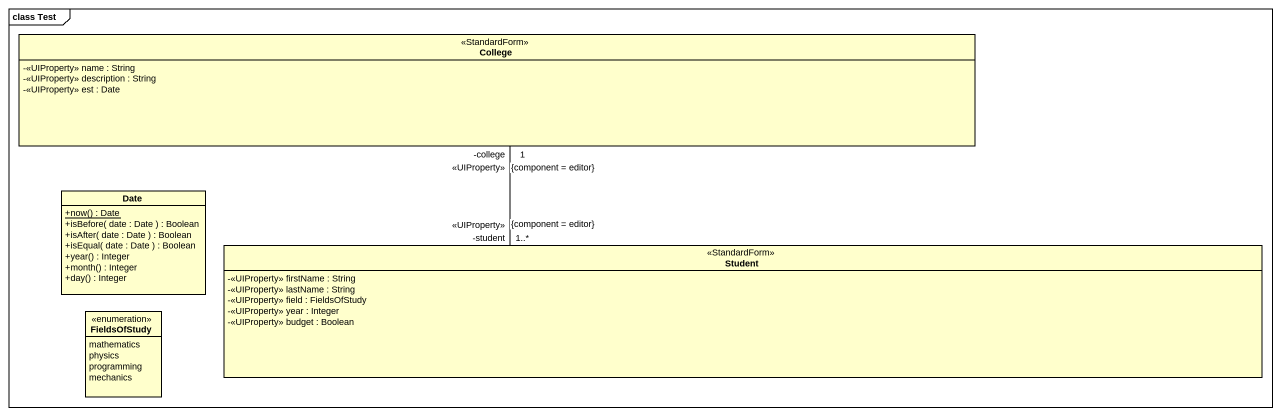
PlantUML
@startuml
mainframe class Test
hide circle
hide empty members
skinparam classAttributeIconSize 0
class College <<StandardForm>> {
  -<<UIProperty>> name : String
  -<<UIProperty>> description : String
  -<<UIProperty>> est : Date
}
class Date {
  {static} +now() : Date
  +isBefore( date : Date ) : Boolean
  +isAfter( date : Date ) : Boolean
  +isEqual( date : Date ) : Boolean
  +year() : Integer
  +month() : Integer
  +day() : Integer
}
class Student <<StandardForm>> {
  -<<UIProperty>> firstName : String
  -<<UIProperty>> lastName : String
  -<<UIProperty>> field : FieldsOfStudy
  -<<UIProperty>> year : Integer
  -<<UIProperty>> budget : Boolean
}
enum FieldsOfStudy {
  mathematics
  physics
  programming
  mechanics
}
College "-college\n1\n<<UIProperty>>\n{component = editor}" -- "-student\n1..*\n<<UIProperty>>\n{component = editor}" Student
@enduml
